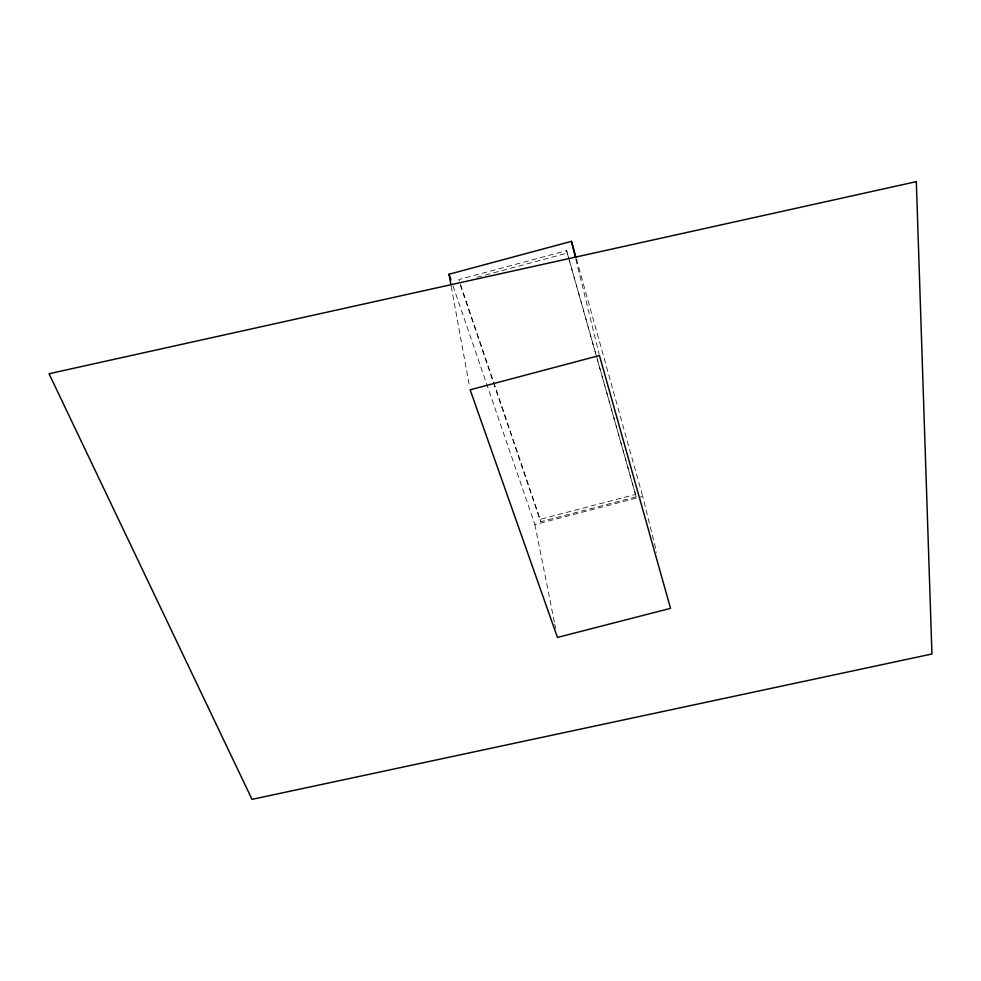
<?xml version="1.0" encoding="UTF-8"?>
<svg xmlns="http://www.w3.org/2000/svg" width="981" height="981" viewBox="0 0 981 981"><rect width="100%" height="100%" fill="white"/><g stroke="black" fill="none" stroke-linecap="round" stroke-linejoin="round"><path stroke-width="0.74" stroke-dasharray="4.91 3.68" d="M460.285 284.931L540.641 521.733L636.178 496.827L566.638 250.646L458.85 279.585L493.136 380.665M477.048 277.28L567.226 253.086L566.638 250.646M493.627 382.112L540.151 519.305L635.59 494.424M452.977 285.814L534.89 524.553L642.714 496.447L656.632 552.401M567.226 253.086L568.894 258.959M569.311 260.431L636.178 496.827M576.411 259.033L642.714 496.447M575.822 259.131L599.072 354.031M540.151 519.305L540.641 521.733M534.89 524.553L554.473 622.579M554.78 624.063L555.663 628.527M451.211 286.244L469.592 386.796"/><path stroke-width="1.47" d="M450.929 284.748L449.016 274.239L571.469 241.338L575.994 257.562M449.016 274.239L451.002 280.026M571.469 241.338L575.467 257.647M599.44 355.514L470.132 389.8L557.453 637.429L670.538 608.355L599.44 355.514M916.315 181.644L49.05 373.736L252.007 799.356L931.95 653.984L916.315 181.644"/></g></svg>
